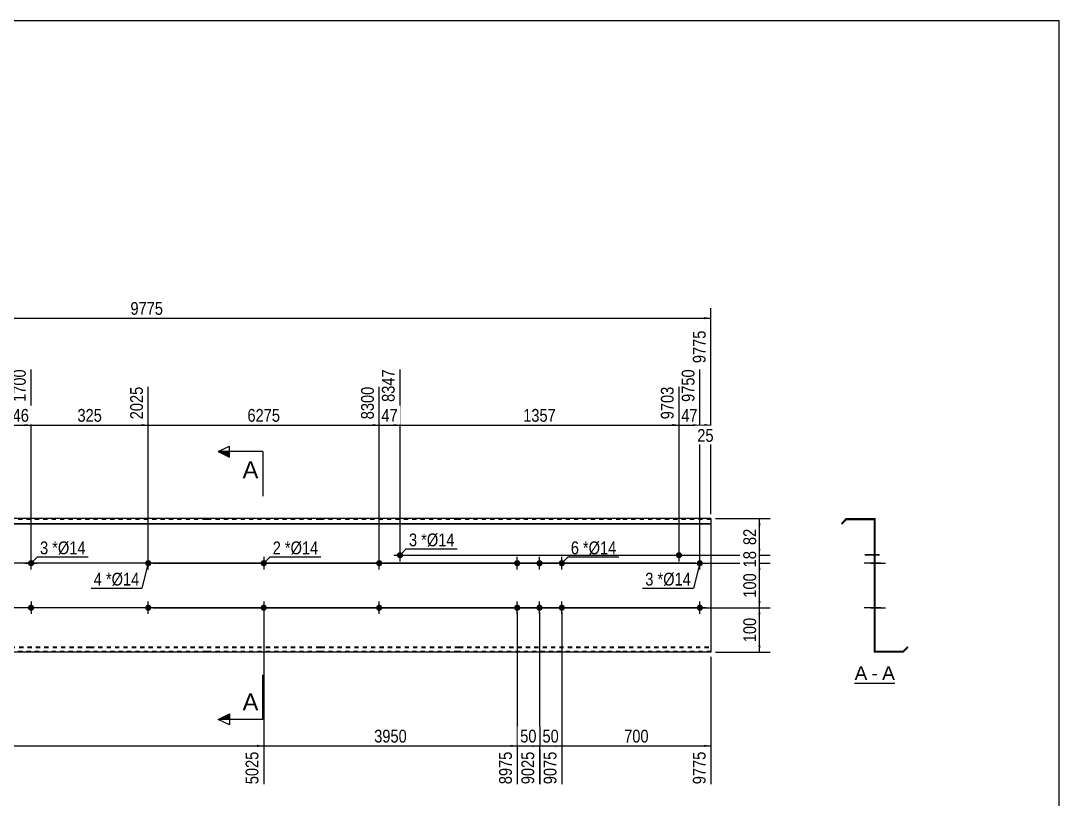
# Model space of a CAD drawing. Header units: millimetres. Extents: x -71 to 331, y -150 to 127.
# Drawn here: x 98.3 to 331.2, y -48 to 126.8 of the extents above; entities that cross this region are included whole.
import ezdxf

# ---------------------------------------------------------------- set-up
doc = ezdxf.new("R2010")
doc.units = ezdxf.units.MM
doc.linetypes.add('DXK_LINE_DOT1', pattern=[1.8814, 0.9407, -0.9407])
doc.styles.add('Arial', font='ARIAL.TTF', dxfattribs={"height": 0.2})
doc.styles.add('Arial Narrow', font='ARIALN.TTF', dxfattribs={"height": 0.2})

# ---------------------------------------------------------------- blocks, each defined once
blk = doc.blocks.new('Unknown-629086649-2102')
at = {"color": 5, "linetype": 'Continuous'}
for p, q in [((331.25, 126.75), (-68.75, 126.75)), ((331.25, -150.25), (331.25, 126.75))]:
    blk.add_line(p, q, dxfattribs=at)
blk = doc.blocks.new('Unknown-629086649-12 - 1240')
at = {"color": 7, "linetype": 'Continuous'}
blk.add_line((285.35, -21.95), (294.38, -21.95), dxfattribs=at)
at = {"color": 0, "linetype": 'Continuous'}
blk.add_wipeout([(288.19, -21.2), (288.19, -18), (285.35, -18), (285.35, -21.2)], dxfattribs=at)
blk.add_wipeout([(290.57, -21.2), (290.57, -18), (289.15, -18), (289.15, -21.2)], dxfattribs=at)
at = {"color": 96, "linetype": 'Continuous', "style": 'Arial'}
blk.add_text('A', height=3.06, dxfattribs=at).set_placement((285.35, -21.2))
at = {"color": 0, "linetype": 'Continuous'}
blk.add_wipeout([(294.38, -21.2), (294.38, -18), (291.53, -18), (291.53, -21.2)], dxfattribs=at)
at = {"color": 96, "linetype": 'Continuous', "style": 'Arial'}
for s, p in [('A', (291.53, -21.2)), ('-', (289.15, -21.2))]:
    blk.add_text(s, height=3.06, dxfattribs=at).set_placement(p)
blk = doc.blocks.new('Bolt-629086649-1223 - 1203')
at = {"linetype": 'Continuous'}
blk.add_hatch(color=3, dxfattribs=at).paths.add_polyline_path([(249.93, 5, -1), (251.33, 5, -1)])
at = {"color": 3, "linetype": 'Continuous'}
for p, q in [((249.23, 5), (252.03, 5)), ((250.63, 3.6), (250.63, 6.4))]:
    blk.add_line(p, q, dxfattribs=at)
blk = doc.blocks.new('Part-629086649-1218 - 1203')
at = {"color": 2, "linetype": 'Continuous'}
for p, q in [((113.72, 15), (82.9, 15)), ((140.01, 15), (113.82, 15)), ((165.51, 15), (140.11, 15)), ((196.47, 15), (165.61, 15)), ((232.77, 15), (196.57, 15)), ((253.13, 15), (232.87, 15)), ((253.13, 15), (253.13, -15)), ((82.9, 13.94), (113.72, 13.94)), ((82.9, 13.8), (113.72, 13.8)), ((113.82, 13.94), (140.01, 13.94)), ((113.82, 13.8), (140.01, 13.8)), ((140.11, 13.94), (165.51, 13.94)), ((140.11, 13.8), (165.51, 13.8)), ((165.61, 13.94), (196.47, 13.94)), ((165.61, 13.8), (196.47, 13.8)), ((196.57, 13.94), (232.77, 13.94)), ((196.57, 13.8), (232.77, 13.8)), ((232.87, 13.94), (253.13, 13.94)), ((232.87, 13.8), (253.13, 13.8)), ((113.72, -15), (82.9, -15)), ((140.01, -15), (113.82, -15)), ((165.51, -15), (140.11, -15)), ((196.47, -15), (165.61, -15)), ((232.77, -15), (196.57, -15)), ((253.13, -15), (232.87, -15))]:
    blk.add_line(p, q, dxfattribs=at)
at = {"color": 7, "linetype": 'DXK_LINE_DOT1'}
for p, q in [((113.72, 14.8), (82.9, 14.8)), ((140.01, 14.8), (113.82, 14.8)), ((165.51, 14.8), (140.11, 14.8)), ((196.47, 14.8), (165.61, 14.8)), ((232.77, 14.8), (196.57, 14.8)), ((253.13, 14.8), (232.87, 14.8)), ((82.9, -13.8), (113.72, -13.8)), ((82.9, -13.94), (113.72, -13.94)), ((113.82, -13.8), (140.01, -13.8)), ((113.82, -13.94), (140.01, -13.94)), ((140.11, -13.8), (165.51, -13.8)), ((140.11, -13.94), (165.51, -13.94)), ((165.61, -13.8), (196.47, -13.8)), ((165.61, -13.94), (196.47, -13.94)), ((196.57, -13.8), (232.77, -13.8)), ((196.57, -13.94), (232.77, -13.94)), ((232.87, -13.8), (253.13, -13.8)), ((232.87, -13.94), (253.13, -13.94)), ((113.72, -14.8), (82.9, -14.8)), ((140.01, -14.8), (113.82, -14.8)), ((165.51, -14.8), (140.11, -14.8)), ((196.47, -14.8), (165.61, -14.8)), ((232.77, -14.8), (196.57, -14.8)), ((253.13, -14.8), (232.87, -14.8))]:
    blk.add_line(p, q, dxfattribs=at)
blk = doc.blocks.new('Bolt-629086649-1219 - 1203')
at = {"linetype": 'Continuous'}
for points in [[(208.97, 5, -1), (210.37, 5, -1)], [(213.97, 5, -1), (215.37, 5, -1)], [(218.97, 5, -1), (220.37, 5, -1)], [(208.97, -5, -1), (210.37, -5, -1)], [(213.97, -5, -1), (215.37, -5, -1)], [(218.97, -5, -1), (220.37, -5, -1)]]:
    blk.add_hatch(color=3, dxfattribs=at).paths.add_polyline_path(points)
at = {"color": 3, "linetype": 'Continuous'}
for p, q in [((208.27, 5), (211.07, 5)), ((209.67, 3.6), (209.67, 6.4)), ((213.27, 5), (216.07, 5)), ((214.67, 3.6), (214.67, 6.4)), ((218.27, 5), (221.07, 5)), ((219.67, 3.6), (219.67, 6.4)), ((209.67, -6.4), (209.67, -3.6)), ((214.67, -6.4), (214.67, -3.6)), ((219.67, -6.4), (219.67, -3.6)), ((208.27, -5), (211.07, -5)), ((213.27, -5), (216.07, -5)), ((218.27, -5), (221.07, -5))]:
    blk.add_line(p, q, dxfattribs=at)
blk = doc.blocks.new('Bolt-629086649-1220 - 1203')
at = {"linetype": 'Continuous'}
blk.add_hatch(color=3, dxfattribs=at).paths.add_polyline_path([(245.26, 6.79, -1), (246.66, 6.79, -1)])
at = {"color": 3, "linetype": 'Continuous'}
for p, q in [((245.96, 5.39), (245.96, 8.19)), ((244.56, 6.79), (247.36, 6.79))]:
    blk.add_line(p, q, dxfattribs=at)
blk = doc.blocks.new('Bolt-629086649-1221 - 1203')
at = {"linetype": 'Continuous'}
blk.add_hatch(color=3, dxfattribs=at).paths.add_polyline_path([(182.68, 6.79, -1), (184.08, 6.79, -1)])
at = {"color": 3, "linetype": 'Continuous'}
for p, q in [((183.38, 5.39), (183.38, 8.19)), ((181.98, 6.79), (184.78, 6.79))]:
    blk.add_line(p, q, dxfattribs=at)
blk = doc.blocks.new('Bolt-629086649-1222 - 1203')
at = {"linetype": 'Continuous'}
blk.add_hatch(color=3, dxfattribs=at).paths.add_polyline_path([(178.01, 5, -1), (179.41, 5, -1)])
at = {"color": 3, "linetype": 'Continuous'}
for p, q in [((177.31, 5), (180.11, 5)), ((178.71, 3.6), (178.71, 6.4))]:
    blk.add_line(p, q, dxfattribs=at)
blk = doc.blocks.new('Bolt-629086649-1228 - 1203')
at = {"linetype": 'Continuous'}
blk.add_hatch(color=3, dxfattribs=at).paths.add_polyline_path([(99.92, 5, -1), (101.32, 5, -1)])
at = {"color": 3, "linetype": 'Continuous'}
for p, q in [((99.22, 5), (102.02, 5)), ((100.62, 3.6), (100.62, 6.4))]:
    blk.add_line(p, q, dxfattribs=at)
blk = doc.blocks.new('Bolt-629086649-1229 - 1203')
at = {"linetype": 'Continuous'}
blk.add_hatch(color=3, dxfattribs=at).paths.add_polyline_path([(101.32, -5, -1), (99.92, -5, -1)])
at = {"color": 3, "linetype": 'Continuous'}
for p, q in [((100.62, -3.6), (100.62, -6.4)), ((102.02, -5), (99.22, -5))]:
    blk.add_line(p, q, dxfattribs=at)
blk = doc.blocks.new('Bolt-629086649-1231 - 1203')
at = {"linetype": 'Continuous'}
blk.add_hatch(color=3, dxfattribs=at).paths.add_polyline_path([(249.93, -5, -1), (251.33, -5, -1)])
at = {"color": 3, "linetype": 'Continuous'}
for p, q in [((250.63, -6.4), (250.63, -3.6)), ((252.03, -5), (249.23, -5))]:
    blk.add_line(p, q, dxfattribs=at)
blk = doc.blocks.new('Bolt-629086649-1232 - 1203')
at = {"linetype": 'Continuous'}
blk.add_hatch(color=3, dxfattribs=at).paths.add_polyline_path([(178.01, -5, -1), (179.41, -5, -1)])
at = {"color": 3, "linetype": 'Continuous'}
for p, q in [((178.71, -6.4), (178.71, -3.6)), ((180.11, -5), (177.31, -5))]:
    blk.add_line(p, q, dxfattribs=at)
blk = doc.blocks.new('Bolt-629086649-1233 - 1203')
at = {"linetype": 'Continuous'}
for points in [[(1.8, 5, -1), (3.2, 5, -1)], [(126.21, 5, -1), (127.61, 5, -1)]]:
    blk.add_hatch(color=3, dxfattribs=at).paths.add_polyline_path(points)
at = {"color": 3, "linetype": 'Continuous'}
for p, q in [((3.9, 5), (1.1, 5)), ((2.5, 3.6), (2.5, 6.4)), ((128.31, 5), (125.51, 5)), ((126.91, 3.6), (126.91, 6.4))]:
    blk.add_line(p, q, dxfattribs=at)
blk = doc.blocks.new('Bolt-629086649-1234 - 1203')
at = {"linetype": 'Continuous'}
for points in [[(1.8, -5, -1), (3.2, -5, -1)], [(126.21, -5, -1), (127.61, -5, -1)]]:
    blk.add_hatch(color=3, dxfattribs=at).paths.add_polyline_path(points)
at = {"color": 3, "linetype": 'Continuous'}
for p, q in [((2.5, -6.4), (2.5, -3.6)), ((126.91, -6.4), (126.91, -3.6)), ((3.9, -5), (1.1, -5)), ((128.31, -5), (125.51, -5))]:
    blk.add_line(p, q, dxfattribs=at)
blk = doc.blocks.new('Bolt-629086649-1235 - 1203')
at = {"linetype": 'Continuous'}
for points in [[(153.51, 5, -1), (152.11, 5, -1)], [(153.51, -5, -1), (152.11, -5, -1)]]:
    blk.add_hatch(color=3, dxfattribs=at).paths.add_polyline_path(points)
at = {"color": 3, "linetype": 'Continuous'}
for p, q in [((154.21, 5), (151.41, 5)), ((152.81, 6.4), (152.81, 3.6)), ((152.81, -3.6), (152.81, -6.4)), ((154.21, -5), (151.41, -5))]:
    blk.add_line(p, q, dxfattribs=at)
blk = doc.blocks.new('Bolt-629086649-1248 - 1240')
at = {"linetype": 'Continuous'}
for points in [[(289.76, 5.7), (289.76, 4.3), (289.96, 4.3), (289.96, 5.7)], [(289.76, 5.7), (289.76, 4.3), (289.96, 4.3), (289.96, 5.7)], [(289.76, 5.7), (289.76, 4.3), (289.96, 4.3), (289.96, 5.7)], [(289.76, -4.3), (289.76, -5.7), (289.96, -5.7), (289.96, -4.3)], [(289.76, -4.3), (289.76, -5.7), (289.96, -5.7), (289.96, -4.3)], [(289.76, -4.3), (289.76, -5.7), (289.96, -5.7), (289.96, -4.3)]]:
    blk.add_hatch(color=3, dxfattribs=at).paths.add_polyline_path(points)
at = {"color": 3, "linetype": 'Continuous'}
for p, q in [((291.26, 5), (287.46, 5)), ((291.26, 5), (287.46, 5)), ((291.26, 5), (287.46, 5)), ((289.96, 5.7), (289.76, 5.7)), ((289.96, 5.7), (289.76, 5.7)), ((289.96, 5.7), (289.76, 5.7)), ((289.96, 4.3), (289.76, 4.3)), ((289.96, 4.3), (289.76, 4.3)), ((289.96, 4.3), (289.76, 4.3)), ((289.96, -4.3), (289.76, -4.3)), ((289.96, -4.3), (289.76, -4.3)), ((289.96, -4.3), (289.76, -4.3)), ((291.26, -5), (287.46, -5)), ((291.26, -5), (287.46, -5)), ((291.26, -5), (287.46, -5)), ((289.96, -5.7), (289.76, -5.7)), ((289.96, -5.7), (289.76, -5.7)), ((289.96, -5.7), (289.76, -5.7))]:
    blk.add_line(p, q, dxfattribs=at)
blk = doc.blocks.new('Part-629086649-1242 - 1240')
at = {"color": 2, "linetype": 'Continuous'}
for p, q in [((283.46, 15), (282.4, 13.94)), ((282.54, 13.8), (283.54, 14.8)), ((283.46, 15), (289.96, 15)), ((283.54, 14.8), (289.76, 14.8)), ((289.76, 14.8), (289.76, -15)), ((289.96, -14.8), (289.96, 15)), ((282.4, 13.94), (282.54, 13.8)), ((297.18, -13.8), (296.18, -14.8)), ((296.26, -15), (297.32, -13.94)), ((297.32, -13.94), (297.18, -13.8)), ((296.26, -15), (289.76, -15)), ((296.18, -14.8), (289.96, -14.8))]:
    blk.add_line(p, q, dxfattribs=at)
blk = doc.blocks.new('Bolt-629086649-1243 - 1240')
at = {"linetype": 'Continuous'}
for points in [[(289.76, 5.7), (289.76, 4.3), (289.96, 4.3), (289.96, 5.7)], [(289.76, 5.7), (289.76, 4.3), (289.96, 4.3), (289.96, 5.7)], [(289.76, 5.7), (289.76, 4.3), (289.96, 4.3), (289.96, 5.7)], [(289.76, -4.3), (289.76, -5.7), (289.96, -5.7), (289.96, -4.3)], [(289.76, -4.3), (289.76, -5.7), (289.96, -5.7), (289.96, -4.3)], [(289.76, -4.3), (289.76, -5.7), (289.96, -5.7), (289.96, -4.3)]]:
    blk.add_hatch(color=3, dxfattribs=at).paths.add_polyline_path(points)
at = {"color": 3, "linetype": 'Continuous'}
for p, q in [((291.26, 5), (287.46, 5)), ((291.26, 5), (287.46, 5)), ((291.26, 5), (287.46, 5)), ((289.96, 5.7), (289.76, 5.7)), ((289.96, 5.7), (289.76, 5.7)), ((289.96, 5.7), (289.76, 5.7)), ((289.96, 4.3), (289.76, 4.3)), ((289.96, 4.3), (289.76, 4.3)), ((289.96, 4.3), (289.76, 4.3)), ((289.96, -4.3), (289.76, -4.3)), ((289.96, -4.3), (289.76, -4.3)), ((289.96, -4.3), (289.76, -4.3)), ((291.26, -5), (287.46, -5)), ((291.26, -5), (287.46, -5)), ((291.26, -5), (287.46, -5)), ((289.96, -5.7), (289.76, -5.7)), ((289.96, -5.7), (289.76, -5.7)), ((289.96, -5.7), (289.76, -5.7))]:
    blk.add_line(p, q, dxfattribs=at)
blk = doc.blocks.new('Bolt-629086649-1244 - 1240')
at = {"linetype": 'Continuous'}
blk.add_hatch(color=3, dxfattribs=at).paths.add_polyline_path([(289.76, 7.49), (289.76, 6.09), (289.96, 6.09), (289.96, 7.49)])
at = {"color": 3, "linetype": 'Continuous'}
for p, q in [((289.96, 7.49), (289.76, 7.49)), ((290.91, 6.79), (287.61, 6.79)), ((289.96, 6.09), (289.76, 6.09))]:
    blk.add_line(p, q, dxfattribs=at)
blk = doc.blocks.new('Bolt-629086649-1245 - 1240')
at = {"linetype": 'Continuous'}
blk.add_hatch(color=3, dxfattribs=at).paths.add_polyline_path([(289.76, 7.49), (289.76, 6.09), (289.96, 6.09), (289.96, 7.49)])
at = {"color": 3, "linetype": 'Continuous'}
for p, q in [((289.96, 7.49), (289.76, 7.49)), ((290.91, 6.79), (287.61, 6.79)), ((289.96, 6.09), (289.76, 6.09))]:
    blk.add_line(p, q, dxfattribs=at)
blk = doc.blocks.new('Bolt-629086649-1246 - 1240')
at = {"linetype": 'Continuous'}
blk.add_hatch(color=3, dxfattribs=at).paths.add_polyline_path([(289.76, 5.7), (289.76, 4.3), (289.96, 4.3), (289.96, 5.7)])
at = {"color": 3, "linetype": 'Continuous'}
for p, q in [((290.91, 5), (287.61, 5)), ((289.96, 5.7), (289.76, 5.7)), ((289.96, 4.3), (289.76, 4.3))]:
    blk.add_line(p, q, dxfattribs=at)
blk = doc.blocks.new('Bolt-629086649-1247 - 1240')
at = {"linetype": 'Continuous'}
blk.add_hatch(color=3, dxfattribs=at).paths.add_polyline_path([(289.76, 5.7), (289.76, 4.3), (289.96, 4.3), (289.96, 5.7)])
at = {"color": 3, "linetype": 'Continuous'}
for p, q in [((290.91, 5), (287.61, 5)), ((289.96, 5.7), (289.76, 5.7)), ((289.96, 4.3), (289.76, 4.3))]:
    blk.add_line(p, q, dxfattribs=at)
blk = doc.blocks.new('Bolt-629086649-1249 - 1240')
at = {"linetype": 'Continuous'}
blk.add_hatch(color=3, dxfattribs=at).paths.add_polyline_path([(289.76, 7.61), (289.76, 6.21), (289.96, 6.21), (289.96, 7.61)])
at = {"color": 3, "linetype": 'Continuous'}
for p, q in [((289.96, 7.61), (289.76, 7.61)), ((290.91, 6.91), (287.61, 6.91)), ((289.96, 6.21), (289.76, 6.21))]:
    blk.add_line(p, q, dxfattribs=at)
blk = doc.blocks.new('Bolt-629086649-1250 - 1240')
at = {"linetype": 'Continuous'}
blk.add_hatch(color=3, dxfattribs=at).paths.add_polyline_path([(289.76, 7.61), (289.76, 6.21), (289.96, 6.21), (289.96, 7.61)])
at = {"color": 3, "linetype": 'Continuous'}
for p, q in [((289.96, 7.61), (289.76, 7.61)), ((290.91, 6.91), (287.61, 6.91)), ((289.96, 6.21), (289.76, 6.21))]:
    blk.add_line(p, q, dxfattribs=at)
blk = doc.blocks.new('Bolt-629086649-1251 - 1240')
at = {"linetype": 'Continuous'}
blk.add_hatch(color=3, dxfattribs=at).paths.add_polyline_path([(289.76, 5.7), (289.76, 4.3), (289.96, 4.3), (289.96, 5.7)])
at = {"color": 3, "linetype": 'Continuous'}
for p, q in [((290.91, 5), (287.61, 5)), ((289.96, 5.7), (289.76, 5.7)), ((289.96, 4.3), (289.76, 4.3))]:
    blk.add_line(p, q, dxfattribs=at)
blk = doc.blocks.new('Bolt-629086649-1252 - 1240')
at = {"linetype": 'Continuous'}
blk.add_hatch(color=3, dxfattribs=at).paths.add_polyline_path([(289.76, 5.7), (289.76, 4.3), (289.96, 4.3), (289.96, 5.7)])
at = {"color": 3, "linetype": 'Continuous'}
for p, q in [((290.91, 5), (287.61, 5)), ((289.96, 5.7), (289.76, 5.7)), ((289.96, 4.3), (289.76, 4.3))]:
    blk.add_line(p, q, dxfattribs=at)
blk = doc.blocks.new('Bolt-629086649-1253 - 1240')
at = {"linetype": 'Continuous'}
blk.add_hatch(color=3, dxfattribs=at).paths.add_polyline_path([(289.96, -5.7), (289.96, -4.3), (289.76, -4.3), (289.76, -5.7)])
at = {"color": 3, "linetype": 'Continuous'}
for p, q in [((289.96, -4.3), (289.76, -4.3)), ((290.76, -5), (289.76, -5)), ((289.96, -5.7), (289.76, -5.7))]:
    blk.add_line(p, q, dxfattribs=at)
blk = doc.blocks.new('Bolt-629086649-1254 - 1240')
at = {"linetype": 'Continuous'}
blk.add_hatch(color=3, dxfattribs=at).paths.add_polyline_path([(289.96, -5.7), (289.96, -4.3), (289.76, -4.3), (289.76, -5.7)])
at = {"color": 3, "linetype": 'Continuous'}
for p, q in [((289.96, -4.3), (289.76, -4.3)), ((290.76, -5), (289.76, -5)), ((289.96, -5.7), (289.76, -5.7))]:
    blk.add_line(p, q, dxfattribs=at)
blk = doc.blocks.new('Bolt-629086649-1255 - 1240')
at = {"linetype": 'Continuous'}
blk.add_hatch(color=3, dxfattribs=at).paths.add_polyline_path([(289.76, -4.3), (289.76, -5.7), (289.96, -5.7), (289.96, -4.3)])
at = {"color": 3, "linetype": 'Continuous'}
for p, q in [((289.76, -4.3), (289.96, -4.3)), ((288.96, -5), (292.26, -5)), ((289.76, -5.7), (289.96, -5.7))]:
    blk.add_line(p, q, dxfattribs=at)
blk = doc.blocks.new('Bolt-629086649-1256 - 1240')
at = {"linetype": 'Continuous'}
blk.add_hatch(color=3, dxfattribs=at).paths.add_polyline_path([(289.76, -4.3), (289.76, -5.7), (289.96, -5.7), (289.96, -4.3)])
at = {"color": 3, "linetype": 'Continuous'}
for p, q in [((289.76, -4.3), (289.96, -4.3)), ((288.96, -5), (292.26, -5)), ((289.76, -5.7), (289.96, -5.7))]:
    blk.add_line(p, q, dxfattribs=at)
blk = doc.blocks.new('Bolt-629086649-1257 - 1240')
at = {"linetype": 'Continuous'}
blk.add_hatch(color=3, dxfattribs=at).paths.add_polyline_path([(289.76, 5.7), (289.76, 4.3), (289.96, 4.3), (289.96, 5.7)])
blk.add_hatch(color=3, dxfattribs=at).paths.add_polyline_path([(289.76, 5.7), (289.76, 4.3), (289.96, 4.3), (289.96, 5.7)])
at = {"color": 3, "linetype": 'Continuous'}
for p, q in [((288.96, 5), (292.26, 5)), ((288.96, 5), (292.26, 5)), ((289.76, 5.7), (289.96, 5.7)), ((289.76, 5.7), (289.96, 5.7)), ((289.76, 4.3), (289.96, 4.3)), ((289.76, 4.3), (289.96, 4.3))]:
    blk.add_line(p, q, dxfattribs=at)
blk = doc.blocks.new('Bolt-629086649-1258 - 1240')
at = {"linetype": 'Continuous'}
blk.add_hatch(color=3, dxfattribs=at).paths.add_polyline_path([(289.76, -4.3), (289.76, -5.7), (289.96, -5.7), (289.96, -4.3)])
blk.add_hatch(color=3, dxfattribs=at).paths.add_polyline_path([(289.76, -4.3), (289.76, -5.7), (289.96, -5.7), (289.96, -4.3)])
at = {"color": 3, "linetype": 'Continuous'}
for p, q in [((289.76, -4.3), (289.96, -4.3)), ((289.76, -4.3), (289.96, -4.3)), ((288.96, -5), (292.26, -5)), ((288.96, -5), (292.26, -5)), ((289.76, -5.7), (289.96, -5.7)), ((289.76, -5.7), (289.96, -5.7))]:
    blk.add_line(p, q, dxfattribs=at)
blk = doc.blocks.new('Bolt-629086649-1259 - 1240')
at = {"linetype": 'Continuous'}
for points in [[(289.96, 4.3), (289.96, 5.7), (289.76, 5.7), (289.76, 4.3)], [(289.96, -5.7), (289.96, -4.3), (289.76, -4.3), (289.76, -5.7)]]:
    blk.add_hatch(color=3, dxfattribs=at).paths.add_polyline_path(points)
at = {"color": 3, "linetype": 'Continuous'}
for p, q in [((289.96, 5), (287.76, 5)), ((289.96, 5.7), (289.76, 5.7)), ((289.96, 4.3), (289.76, 4.3)), ((289.96, -4.3), (289.76, -4.3)), ((289.96, -5), (287.76, -5)), ((289.96, -5.7), (289.76, -5.7))]:
    blk.add_line(p, q, dxfattribs=at)
blk = doc.blocks.new('StraightDimension-629086649-1411 - 1203')
at = {"linetype": 'Continuous'}
blk.add_hatch(color=7, dxfattribs=at).paths.add_polyline_path([(251.63, 60.25), (253.13, 60), (251.63, 59.75)])
at = {"color": 7, "linetype": 'Continuous'}
for p, q in [((253.13, 16), (253.13, 62.25)), ((0, 60), (253.13, 60))]:
    blk.add_line(p, q, dxfattribs=at)
at = {"color": 0}
blk.add_wipeout([(130.82, 60.15), (130.82, 64.35), (122.31, 64.35), (122.31, 60.15)], dxfattribs=at)
at = {"color": 3, "style": 'Arial Narrow'}
blk.add_text('9775', height=2.863, dxfattribs=at).set_placement((122.91, 60.75))
blk = doc.blocks.new('StraightDimension-629086649-1342 - 1203')
at = {"linetype": 'Continuous'}
blk.add_hatch(color=7, dxfattribs=at).paths.add_polyline_path([(218.17, -35.75), (219.67, -36), (218.17, -36.25)])
at = {"color": 7, "linetype": 'Continuous'}
for p, q in [((214.67, -6), (214.67, -44.61)), ((219.67, -6), (219.67, -44.61)), ((214.67, -36), (219.67, -36))]:
    blk.add_line(p, q, dxfattribs=at)
at = {"color": 0}
blk.add_wipeout([(219.6, -35.85), (219.6, -31.65), (214.74, -31.65), (214.74, -35.85)], dxfattribs=at)
at = {"color": 3, "style": 'Arial Narrow'}
blk.add_text('50', height=2.863, dxfattribs=at).set_placement((215.34, -35.25))
at = {"color": 0, "linetype": 'Continuous'}
blk.add_wipeout([(219.07, -36.7), (214.87, -36.7), (214.87, -45.21), (219.07, -45.21)], dxfattribs=at)
at = {"color": 3, "linetype": 'Continuous', "style": 'Arial Narrow'}
blk.add_text('9075', height=2.863, rotation=90.0002, dxfattribs=at).set_placement((218.47, -44.61))
blk = doc.blocks.new('StraightDimension-629086649-1344 - 1203')
at = {"linetype": 'Continuous'}
blk.add_hatch(color=7, dxfattribs=at).paths.add_polyline_path([(208.17, -35.75), (209.67, -36), (208.17, -36.25)])
at = {"color": 7, "linetype": 'Continuous'}
for p, q in [((152.81, -6), (152.81, -44.61)), ((209.67, -6), (209.67, -44.61)), ((152.81, -36), (209.67, -36))]:
    blk.add_line(p, q, dxfattribs=at)
at = {"color": 0}
blk.add_wipeout([(185.5, -35.85), (185.5, -31.65), (176.99, -31.65), (176.99, -35.85)], dxfattribs=at)
at = {"color": 0, "linetype": 'Continuous'}
blk.add_wipeout([(209.07, -36.7), (204.87, -36.7), (204.87, -45.21), (209.07, -45.21)], dxfattribs=at)
at = {"color": 3, "style": 'Arial Narrow'}
blk.add_text('3950', height=2.863, dxfattribs=at).set_placement((177.59, -35.25))
at = {"color": 3, "linetype": 'Continuous', "style": 'Arial Narrow'}
blk.add_text('8975', height=2.863, rotation=90.0002, dxfattribs=at).set_placement((208.47, -44.61))
blk = doc.blocks.new('StraightDimension-629086649-1364 - 1203')
at = {"color": 7, "linetype": 'Continuous'}
blk.add_line((249.63, -5), (-14.25, -5), dxfattribs=at)
blk = doc.blocks.new('StraightDimension-629086649-1363 - 1203')
at = {"color": 7, "linetype": 'Continuous'}
for p, q in [((249.63, 5), (-14.25, 5)), ((249.63, -5), (-14.25, -5))]:
    blk.add_line(p, q, dxfattribs=at)
blk = doc.blocks.new('StraightDimension-629086649-1341 - 1203')
at = {"linetype": 'Continuous'}
blk.add_hatch(color=7, dxfattribs=at).paths.add_polyline_path([(251.63, -35.75), (253.13, -36), (251.63, -36.25)])
at = {"color": 7, "linetype": 'Continuous'}
for p, q in [((219.67, -6), (219.67, -44.61)), ((253.13, -16), (253.13, -44.61)), ((219.67, -36), (253.13, -36))]:
    blk.add_line(p, q, dxfattribs=at)
at = {"color": 0}
blk.add_wipeout([(239.74, -35.85), (239.74, -31.65), (233.06, -31.65), (233.06, -35.85)], dxfattribs=at)
at = {"color": 0, "linetype": 'Continuous'}
blk.add_wipeout([(252.53, -36.7), (248.33, -36.7), (248.33, -45.21), (252.53, -45.21)], dxfattribs=at)
at = {"color": 3, "style": 'Arial Narrow'}
blk.add_text('700', height=2.863, dxfattribs=at).set_placement((233.66, -35.25))
at = {"color": 3, "linetype": 'Continuous', "style": 'Arial Narrow'}
blk.add_text('9775', height=2.863, rotation=90.0002, dxfattribs=at).set_placement((251.93, -44.61))
blk = doc.blocks.new('StraightDimension-629086649-1362 - 1203')
at = {"color": 7, "linetype": 'Continuous'}
blk.add_line((249.63, 5), (-14.25, 5), dxfattribs=at)
blk = doc.blocks.new('StraightDimension-629086649-1383 - 1203')
at = {"linetype": 'Continuous'}
for points in [[(263.75, 3.5), (264, 5), (264.25, 3.5)], [(264.25, -3.5), (264, -5), (263.75, -3.5)]]:
    blk.add_hatch(color=7, dxfattribs=at).paths.add_polyline_path(points)
at = {"color": 7, "linetype": 'Continuous'}
for p, q in [((127.91, 5), (266.4, 5)), ((264, -5), (264, 5)), ((127.91, -5), (266.4, -5))]:
    blk.add_line(p, q, dxfattribs=at)
at = {"color": 0}
blk.add_wipeout([(263.85, 3.34), (259.65, 3.34), (259.65, -3.34), (263.85, -3.34)], dxfattribs=at)
at = {"color": 3, "style": 'Arial Narrow'}
blk.add_text('100', height=2.863, rotation=90.0002, dxfattribs=at).set_placement((263.25, -2.74))
blk = doc.blocks.new('StraightDimension-629086649-1273 - 1203')
at = {"linetype": 'Continuous'}
blk.add_hatch(color=7, dxfattribs=at).paths.add_polyline_path([(249.13, 36.25), (250.63, 36), (249.13, 35.75)])
at = {"color": 7, "linetype": 'Continuous'}
for p, q in [((250.63, 6), (250.63, 48.51)), ((245.96, 7.79), (245.96, 44.61)), ((245.96, 36), (250.63, 36))]:
    blk.add_line(p, q, dxfattribs=at)
at = {"color": 0}
blk.add_wipeout([(250.73, 36.15), (250.73, 40.35), (245.87, 40.35), (245.87, 36.15)], dxfattribs=at)
at = {"color": 0, "linetype": 'Continuous'}
blk.add_wipeout([(250.03, 49.11), (245.83, 49.11), (245.83, 40.6), (250.03, 40.6)], dxfattribs=at)
at = {"color": 3, "linetype": 'Continuous', "style": 'Arial Narrow'}
blk.add_text('9750', height=2.863, rotation=90.0002, dxfattribs=at).set_placement((249.43, 41.2))
at = {"color": 3, "style": 'Arial Narrow'}
blk.add_text('47', height=2.863, dxfattribs=at).set_placement((246.47, 36.75))
blk = doc.blocks.new('StraightDimension-629086649-1272 - 1203')
at = {"linetype": 'Continuous'}
blk.add_hatch(color=7, dxfattribs=at).paths.add_polyline_path([(251.63, 36.25), (253.13, 36), (251.63, 35.75)])
at = {"color": 7, "linetype": 'Continuous'}
for p, q in [((253.13, 16), (253.13, 57.21)), ((250.63, 6), (250.63, 48.51)), ((250.63, 36), (253.13, 36))]:
    blk.add_line(p, q, dxfattribs=at)
at = {"color": 0, "linetype": 'Continuous'}
blk.add_wipeout([(252.53, 57.81), (248.33, 57.81), (248.33, 49.3), (252.53, 49.3)], dxfattribs=at)
at = {"color": 0}
blk.add_wipeout([(254.31, 31.65), (254.31, 35.85), (249.46, 35.85), (249.46, 31.65)], dxfattribs=at)
at = {"color": 3, "linetype": 'Continuous', "style": 'Arial Narrow'}
blk.add_text('9775', height=2.863, rotation=90.0002, dxfattribs=at).set_placement((251.93, 49.9))
at = {"color": 3, "style": 'Arial Narrow'}
blk.add_text('25', height=2.863, dxfattribs=at).set_placement((250.06, 32.25))
blk = doc.blocks.new('StraightDimension-629086649-1345 - 1203')
at = {"linetype": 'Continuous'}
blk.add_hatch(color=7, dxfattribs=at).paths.add_polyline_path([(151.31, -35.75), (152.81, -36), (151.31, -36.25)])
at = {"color": 7, "linetype": 'Continuous'}
for p, q in [((152.81, -6), (152.81, -44.61)), ((0, -16), (0, -39.13)), ((0, -36), (152.81, -36))]:
    blk.add_line(p, q, dxfattribs=at)
at = {"color": 0}
blk.add_wipeout([(80.66, -35.85), (80.66, -31.65), (72.15, -31.65), (72.15, -35.85)], dxfattribs=at)
at = {"color": 0, "linetype": 'Continuous'}
for points in [[(-0.6, -36.7), (-4.8, -36.7), (-4.8, -39.73), (-0.6, -39.73)], [(152.21, -36.7), (148.01, -36.7), (148.01, -45.21), (152.21, -45.21)]]:
    blk.add_wipeout(points, dxfattribs=at)
at = {"color": 3, "style": 'Arial Narrow'}
blk.add_text('5025', height=2.863, dxfattribs=at).set_placement((72.75, -35.25))
at = {"color": 3, "linetype": 'Continuous', "style": 'Arial Narrow'}
for s, height, p in [('0', 2.86, (-1.2, -39.13)), ('5025', 2.863, (151.61, -44.61))]:
    blk.add_text(s, height=height, rotation=90.0002, dxfattribs=at).set_placement(p)
blk = doc.blocks.new('StraightDimension-629086649-1274 - 1203')
at = {"linetype": 'Continuous'}
blk.add_hatch(color=7, dxfattribs=at).paths.add_polyline_path([(244.46, 36.25), (245.96, 36), (244.46, 35.75)])
at = {"color": 7, "linetype": 'Continuous'}
for p, q in [((183.38, 7.79), (183.38, 48.51)), ((245.96, 7.79), (245.96, 44.61)), ((183.38, 36), (245.96, 36))]:
    blk.add_line(p, q, dxfattribs=at)
at = {"color": 0, "linetype": 'Continuous'}
blk.add_wipeout([(245.36, 45.21), (241.16, 45.21), (241.16, 36.7), (245.36, 36.7)], dxfattribs=at)
at = {"color": 0}
blk.add_wipeout([(218.93, 36.15), (218.93, 40.35), (210.41, 40.35), (210.41, 36.15)], dxfattribs=at)
at = {"color": 3, "linetype": 'Continuous', "style": 'Arial Narrow'}
blk.add_text('9703', height=2.863, rotation=90.0002, dxfattribs=at).set_placement((244.76, 37.3))
at = {"color": 3, "style": 'Arial Narrow'}
blk.add_text('1357', height=2.863, dxfattribs=at).set_placement((211.01, 36.75))
blk = doc.blocks.new('StraightDimension-629086649-1275 - 1203')
at = {"linetype": 'Continuous'}
blk.add_hatch(color=7, dxfattribs=at).paths.add_polyline_path([(181.88, 36.25), (183.38, 36), (181.88, 35.75)])
at = {"color": 7, "linetype": 'Continuous'}
for p, q in [((183.38, 7.79), (183.38, 48.51)), ((178.71, 6), (178.71, 44.61)), ((178.71, 36), (183.38, 36))]:
    blk.add_line(p, q, dxfattribs=at)
at = {"color": 0}
blk.add_wipeout([(183.47, 36.15), (183.47, 40.35), (178.61, 40.35), (178.61, 36.15)], dxfattribs=at)
at = {"color": 0, "linetype": 'Continuous'}
blk.add_wipeout([(182.78, 49.11), (178.58, 49.11), (178.58, 40.6), (182.78, 40.6)], dxfattribs=at)
at = {"color": 3, "linetype": 'Continuous', "style": 'Arial Narrow'}
blk.add_text('8347', height=2.863, rotation=90.0002, dxfattribs=at).set_placement((182.18, 41.2))
at = {"color": 3, "style": 'Arial Narrow'}
blk.add_text('47', height=2.863, dxfattribs=at).set_placement((179.21, 36.75))
blk = doc.blocks.new('StraightDimension-629086649-1276 - 1203')
at = {"linetype": 'Continuous'}
blk.add_hatch(color=7, dxfattribs=at).paths.add_polyline_path([(177.21, 36.25), (178.71, 36), (177.21, 35.75)])
at = {"color": 7, "linetype": 'Continuous'}
for p, q in [((126.91, 6), (126.91, 44.61)), ((178.71, 6), (178.71, 44.61)), ((126.91, 36), (178.71, 36))]:
    blk.add_line(p, q, dxfattribs=at)
at = {"color": 0, "linetype": 'Continuous'}
blk.add_wipeout([(178.11, 45.21), (173.91, 45.21), (173.91, 36.7), (178.11, 36.7)], dxfattribs=at)
at = {"color": 0}
blk.add_wipeout([(157.07, 36.15), (157.07, 40.35), (148.56, 40.35), (148.56, 36.15)], dxfattribs=at)
at = {"color": 3, "linetype": 'Continuous', "style": 'Arial Narrow'}
blk.add_text('8300', height=2.863, rotation=90.0002, dxfattribs=at).set_placement((177.51, 37.3))
at = {"color": 3, "style": 'Arial Narrow'}
blk.add_text('6275', height=2.863, dxfattribs=at).set_placement((149.16, 36.75))
blk = doc.blocks.new('StraightDimension-629086649-1277 - 1203')
at = {"linetype": 'Continuous'}
blk.add_hatch(color=7, dxfattribs=at).paths.add_polyline_path([(125.41, 36.25), (126.91, 36), (125.41, 35.75)])
at = {"color": 7, "linetype": 'Continuous'}
for p, q in [((100.62, 6), (100.62, 48.51)), ((126.91, 6), (126.91, 44.61)), ((100.62, 36), (126.91, 36))]:
    blk.add_line(p, q, dxfattribs=at)
at = {"color": 0, "linetype": 'Continuous'}
blk.add_wipeout([(126.31, 45.21), (122.11, 45.21), (122.11, 36.7), (126.31, 36.7)], dxfattribs=at)
at = {"color": 0}
blk.add_wipeout([(117.11, 36.15), (117.11, 40.35), (110.43, 40.35), (110.43, 36.15)], dxfattribs=at)
at = {"color": 3, "linetype": 'Continuous', "style": 'Arial Narrow'}
blk.add_text('2025', height=2.863, rotation=90.0002, dxfattribs=at).set_placement((125.71, 37.3))
at = {"color": 3, "style": 'Arial Narrow'}
blk.add_text('325', height=2.863, dxfattribs=at).set_placement((111.03, 36.75))
blk = doc.blocks.new('StraightDimension-629086649-1278 - 1203')
at = {"linetype": 'Continuous'}
blk.add_hatch(color=7, dxfattribs=at).paths.add_polyline_path([(99.12, 36.25), (100.62, 36), (99.12, 35.75)])
at = {"color": 7, "linetype": 'Continuous'}
for p, q in [((100.62, 6), (100.62, 48.51)), ((96, 7.91), (96, 44.61)), ((96, 36), (100.62, 36))]:
    blk.add_line(p, q, dxfattribs=at)
at = {"color": 0}
blk.add_wipeout([(100.74, 36.15), (100.74, 40.35), (95.88, 40.35), (95.88, 36.15)], dxfattribs=at)
at = {"color": 0, "linetype": 'Continuous'}
blk.add_wipeout([(100.02, 49.11), (95.82, 49.11), (95.82, 40.6), (100.02, 40.6)], dxfattribs=at)
at = {"color": 3, "linetype": 'Continuous', "style": 'Arial Narrow'}
blk.add_text('1700', height=2.863, rotation=90.0002, dxfattribs=at).set_placement((99.42, 41.2))
at = {"color": 3, "style": 'Arial Narrow'}
blk.add_text('46', height=2.863, dxfattribs=at).set_placement((96.48, 36.75))
blk = doc.blocks.new('StraightDimension-629086649-1343 - 1203')
at = {"linetype": 'Continuous'}
blk.add_hatch(color=7, dxfattribs=at).paths.add_polyline_path([(213.17, -35.75), (214.67, -36), (213.17, -36.25)])
at = {"color": 7, "linetype": 'Continuous'}
for p, q in [((209.67, -6), (209.67, -44.61)), ((214.67, -6), (214.67, -44.61)), ((209.67, -36), (214.67, -36))]:
    blk.add_line(p, q, dxfattribs=at)
at = {"color": 0}
blk.add_wipeout([(214.6, -35.85), (214.6, -31.65), (209.74, -31.65), (209.74, -35.85)], dxfattribs=at)
at = {"color": 3, "style": 'Arial Narrow'}
blk.add_text('50', height=2.863, dxfattribs=at).set_placement((210.34, -35.25))
at = {"color": 0, "linetype": 'Continuous'}
blk.add_wipeout([(214.07, -36.7), (209.87, -36.7), (209.87, -45.21), (214.07, -45.21)], dxfattribs=at)
at = {"color": 3, "linetype": 'Continuous', "style": 'Arial Narrow'}
blk.add_text('9025', height=2.863, rotation=90.0002, dxfattribs=at).set_placement((213.47, -44.61))
blk = doc.blocks.new('StraightDimension-629086649-1381 - 1203')
at = {"linetype": 'Continuous'}
for points in [[(263.75, 13.5), (264, 15), (264.25, 13.5)], [(264.25, 8.29), (264, 6.79), (263.75, 8.29)]]:
    blk.add_hatch(color=7, dxfattribs=at).paths.add_polyline_path(points)
at = {"color": 7, "linetype": 'Continuous'}
for p, q in [((254.13, 15), (266.4, 15)), ((264, 6.79), (264, 15)), ((184.38, 6.79), (266.4, 6.79))]:
    blk.add_line(p, q, dxfattribs=at)
at = {"color": 0}
blk.add_wipeout([(263.85, 13.32), (259.65, 13.32), (259.65, 8.47), (263.85, 8.47)], dxfattribs=at)
at = {"color": 3, "style": 'Arial Narrow'}
blk.add_text('82', height=2.863, rotation=90.0002, dxfattribs=at).set_placement((263.25, 9.07))
blk = doc.blocks.new('StraightDimension-629086649-1382 - 1203')
at = {"linetype": 'Continuous'}
for points in [[(264.25, 8.29), (264, 6.79), (263.75, 8.29)], [(263.75, 3.5), (264, 5), (264.25, 3.5)]]:
    blk.add_hatch(color=7, dxfattribs=at).paths.add_polyline_path(points)
at = {"color": 7, "linetype": 'Continuous'}
for p, q in [((127.91, 5), (266.4, 5)), ((184.38, 6.79), (266.4, 6.79)), ((264, 5), (264, 6.79))]:
    blk.add_line(p, q, dxfattribs=at)
at = {"color": 0}
blk.add_wipeout([(263.85, 8.32), (259.65, 8.32), (259.65, 3.47), (263.85, 3.47)], dxfattribs=at)
at = {"color": 3, "style": 'Arial Narrow'}
blk.add_text('18', height=2.863, rotation=90.0002, dxfattribs=at).set_placement((263.25, 4.07))
blk = doc.blocks.new('StraightDimension-629086649-1384 - 1203')
at = {"linetype": 'Continuous'}
for points in [[(263.75, -6.5), (264, -5), (264.25, -6.5)], [(264.25, -13.5), (264, -15), (263.75, -13.5)]]:
    blk.add_hatch(color=7, dxfattribs=at).paths.add_polyline_path(points)
at = {"color": 7, "linetype": 'Continuous'}
for p, q in [((127.91, -5), (266.4, -5)), ((264, -15), (264, -5)), ((254.13, -15), (266.4, -15))]:
    blk.add_line(p, q, dxfattribs=at)
at = {"color": 0}
blk.add_wipeout([(263.85, -6.66), (259.65, -6.66), (259.65, -13.34), (263.85, -13.34)], dxfattribs=at)
at = {"color": 3, "style": 'Arial Narrow'}
blk.add_text('100', height=2.863, rotation=90.0002, dxfattribs=at).set_placement((263.25, -12.74))
blk = doc.blocks.new('Mark-629086649-1456 - 1203')
at = {"color": 0}
blk.add_wipeout([(223.51, 7.01), (223.51, 10.01), (221.69, 10.01), (221.69, 7.01)], dxfattribs=at)
blk.add_wipeout([(223.51, 7.01), (223.51, 10.01), (221.69, 10.01), (221.69, 7.01)], dxfattribs=at)
at = {"color": 7, "linetype": 'Continuous'}
blk.add_line((219.67, 5), (221.09, 6.41), dxfattribs=at)
at = {"color": 0}
blk.add_wipeout([(225.69, 7.01), (225.69, 10.01), (224.41, 10.01), (224.41, 7.01)], dxfattribs=at)
blk.add_wipeout([(225.69, 7.01), (225.69, 10.01), (224.41, 10.01), (224.41, 7.01)], dxfattribs=at)
at = {"color": 3, "style": 'Arial Narrow'}
blk.add_text('6', height=2.86, dxfattribs=at).set_placement((221.69, 7.01))
at = {"color": 0}
blk.add_wipeout([(231.9, 7.01), (231.9, 10.01), (225.69, 10.01), (225.69, 7.01)], dxfattribs=at)
blk.add_wipeout([(231.9, 7.01), (231.9, 10.01), (225.69, 10.01), (225.69, 7.01)], dxfattribs=at)
at = {"color": 7, "linetype": 'Continuous'}
blk.add_line((221.09, 6.41), (232.5, 6.41), dxfattribs=at)
at = {"color": 3, "style": 'Arial Narrow'}
for s, height, p in [('*', 2.86, (224.41, 7.01)), ('Ø14', 2.863, (225.69, 7.01))]:
    blk.add_text(s, height=height, dxfattribs=at).set_placement(p)
blk = doc.blocks.new('MarkSet-629086649-1433 - 1203')
at = {"color": 0}
blk.add_wipeout([(187.22, 8.8), (187.22, 11.8), (185.39, 11.8), (185.39, 8.8)], dxfattribs=at)
blk.add_wipeout([(187.22, 8.8), (187.22, 11.8), (185.39, 11.8), (185.39, 8.8)], dxfattribs=at)
at = {"color": 7, "linetype": 'Continuous'}
blk.add_line((183.38, 6.79), (184.79, 8.2), dxfattribs=at)
at = {"color": 0}
blk.add_wipeout([(189.4, 8.8), (189.4, 11.8), (188.12, 11.8), (188.12, 8.8)], dxfattribs=at)
blk.add_wipeout([(189.4, 8.8), (189.4, 11.8), (188.12, 11.8), (188.12, 8.8)], dxfattribs=at)
at = {"color": 3, "style": 'Arial Narrow'}
blk.add_text('3', height=2.86, dxfattribs=at).set_placement((185.39, 8.8))
at = {"color": 0}
blk.add_wipeout([(195.61, 8.8), (195.61, 11.8), (189.4, 11.8), (189.4, 8.8)], dxfattribs=at)
blk.add_wipeout([(195.61, 8.8), (195.61, 11.8), (189.4, 11.8), (189.4, 8.8)], dxfattribs=at)
at = {"color": 7, "linetype": 'Continuous'}
blk.add_line((184.79, 8.2), (196.21, 8.2), dxfattribs=at)
at = {"color": 3, "style": 'Arial Narrow'}
for s, height, p in [('*', 2.86, (188.12, 8.8)), ('Ø14', 2.863, (189.4, 8.8))]:
    blk.add_text(s, height=height, dxfattribs=at).set_placement(p)
blk = doc.blocks.new('SectionMark-629086649-1270 - 1203')
at = {"linetype": 'Continuous'}
for points in [[(145.11, 30.05), (145.11, 28.8), (142.61, 30.05)], [(145.11, -28.8), (145.11, -30.05), (142.61, -30.05)]]:
    blk.add_hatch(color=30, dxfattribs=at).paths.add_polyline_path(points)
at = {"color": 30, "linetype": 'Continuous'}
for p, q in [((142.61, 30.05), (145.11, 31.3)), ((145.11, 28.8), (145.11, 31.3)), ((152.61, 30.05), (142.61, 30.05)), ((142.61, 30.05), (145.11, 28.8)), ((142.61, -30.05), (145.11, -28.8)), ((152.61, -30.05), (142.61, -30.05)), ((145.11, -31.3), (142.61, -30.05)), ((145.11, -28.8), (145.11, -31.3))]:
    blk.add_line(p, q, dxfattribs=at)
at = {"color": 0, "linetype": 'Continuous'}
for points in [[(151.61, 24.05), (151.61, 28.05), (148.06, 28.05), (148.06, 24.05)], [(151.61, -28.05), (151.61, -24.05), (148.06, -24.05), (148.06, -28.05)]]:
    blk.add_wipeout(points, dxfattribs=at)
at = {"color": 30, "linetype": 'Continuous'}
for p, q in [((152.61, 30.05), (152.61, 20.05)), ((152.61, -30.05), (152.61, -20.05))]:
    blk.add_line(p, q, dxfattribs=at)
at = {"color": 96, "linetype": 'Continuous', "style": 'Arial'}
for p in [(148.06, 24.05), (148.06, -28.05)]:
    blk.add_text('A', height=3.82, dxfattribs=at).set_placement(p)
blk = doc.blocks.new('MarkSet-629086649-1426 - 1203')
at = {"color": 0}
blk.add_wipeout([(240.23, -0.01), (240.23, 2.99), (238.4, 2.99), (238.4, -0.01)], dxfattribs=at)
blk.add_wipeout([(240.23, -0.01), (240.23, 2.99), (238.4, 2.99), (238.4, -0.01)], dxfattribs=at)
blk.add_wipeout([(242.41, -0.01), (242.41, 2.99), (241.13, 2.99), (241.13, -0.01)], dxfattribs=at)
blk.add_wipeout([(242.41, -0.01), (242.41, 2.99), (241.13, 2.99), (241.13, -0.01)], dxfattribs=at)
at = {"color": 3, "style": 'Arial Narrow'}
blk.add_text('3', height=2.86, dxfattribs=at).set_placement((238.4, -0.01))
at = {"color": 0}
blk.add_wipeout([(248.62, -0.01), (248.62, 2.99), (242.41, 2.99), (242.41, -0.01)], dxfattribs=at)
blk.add_wipeout([(248.62, -0.01), (248.62, 2.99), (242.41, 2.99), (242.41, -0.01)], dxfattribs=at)
at = {"color": 7, "linetype": 'Continuous'}
for p in [(250.63, 5), (237.8, -0.61)]:
    blk.add_line(p, (249.22, -0.61), dxfattribs=at)
at = {"color": 3, "style": 'Arial Narrow'}
for s, height, p in [('*', 2.86, (241.13, -0.01)), ('Ø14', 2.863, (242.41, -0.01))]:
    blk.add_text(s, height=height, dxfattribs=at).set_placement(p)
blk = doc.blocks.new('MarkSet-629086649-1440 - 1203')
at = {"color": 0}
blk.add_wipeout([(104.46, 7.01), (104.46, 10.01), (102.64, 10.01), (102.64, 7.01)], dxfattribs=at)
blk.add_wipeout([(104.46, 7.01), (104.46, 10.01), (102.64, 10.01), (102.64, 7.01)], dxfattribs=at)
at = {"color": 7, "linetype": 'Continuous'}
blk.add_line((100.62, 5), (102.04, 6.41), dxfattribs=at)
at = {"color": 0}
blk.add_wipeout([(106.64, 7.01), (106.64, 10.01), (105.36, 10.01), (105.36, 7.01)], dxfattribs=at)
blk.add_wipeout([(106.64, 7.01), (106.64, 10.01), (105.36, 10.01), (105.36, 7.01)], dxfattribs=at)
at = {"color": 3, "style": 'Arial Narrow'}
blk.add_text('3', height=2.86, dxfattribs=at).set_placement((102.64, 7.01))
at = {"color": 0}
blk.add_wipeout([(112.85, 7.01), (112.85, 10.01), (106.64, 10.01), (106.64, 7.01)], dxfattribs=at)
blk.add_wipeout([(112.85, 7.01), (112.85, 10.01), (106.64, 10.01), (106.64, 7.01)], dxfattribs=at)
at = {"color": 7, "linetype": 'Continuous'}
blk.add_line((102.04, 6.41), (113.45, 6.41), dxfattribs=at)
at = {"color": 3, "style": 'Arial Narrow'}
for s, height, p in [('*', 2.86, (105.36, 7.01)), ('Ø14', 2.863, (106.64, 7.01))]:
    blk.add_text(s, height=height, dxfattribs=at).set_placement(p)
blk = doc.blocks.new('MarkSet-629086649-1453 - 1203')
at = {"color": 0}
blk.add_wipeout([(116.51, -0.01), (116.51, 2.99), (114.68, 2.99), (114.68, -0.01)], dxfattribs=at)
blk.add_wipeout([(116.51, -0.01), (116.51, 2.99), (114.68, 2.99), (114.68, -0.01)], dxfattribs=at)
blk.add_wipeout([(118.69, -0.01), (118.69, 2.99), (117.41, 2.99), (117.41, -0.01)], dxfattribs=at)
blk.add_wipeout([(118.69, -0.01), (118.69, 2.99), (117.41, 2.99), (117.41, -0.01)], dxfattribs=at)
at = {"color": 3, "style": 'Arial Narrow'}
blk.add_text('4', height=2.86, dxfattribs=at).set_placement((114.68, -0.01))
at = {"color": 0}
blk.add_wipeout([(124.9, -0.01), (124.9, 2.99), (118.69, 2.99), (118.69, -0.01)], dxfattribs=at)
blk.add_wipeout([(124.9, -0.01), (124.9, 2.99), (118.69, 2.99), (118.69, -0.01)], dxfattribs=at)
at = {"color": 7, "linetype": 'Continuous'}
for p in [(126.91, 5), (114.08, -0.61)]:
    blk.add_line(p, (125.5, -0.61), dxfattribs=at)
at = {"color": 3, "style": 'Arial Narrow'}
for s, height, p in [('*', 2.86, (117.41, -0.01)), ('Ø14', 2.863, (118.69, -0.01))]:
    blk.add_text(s, height=height, dxfattribs=at).set_placement(p)
blk = doc.blocks.new('Mark-629086649-1458 - 1203')
at = {"color": 0}
blk.add_wipeout([(156.65, 7.01), (156.65, 10.01), (154.83, 10.01), (154.83, 7.01)], dxfattribs=at)
blk.add_wipeout([(156.65, 7.01), (156.65, 10.01), (154.83, 10.01), (154.83, 7.01)], dxfattribs=at)
at = {"color": 7, "linetype": 'Continuous'}
blk.add_line((152.81, 5), (154.23, 6.41), dxfattribs=at)
at = {"color": 0}
blk.add_wipeout([(158.83, 7.01), (158.83, 10.01), (157.55, 10.01), (157.55, 7.01)], dxfattribs=at)
blk.add_wipeout([(158.83, 7.01), (158.83, 10.01), (157.55, 10.01), (157.55, 7.01)], dxfattribs=at)
at = {"color": 3, "style": 'Arial Narrow'}
blk.add_text('2', height=2.86, dxfattribs=at).set_placement((154.83, 7.01))
at = {"color": 0}
blk.add_wipeout([(165.05, 7.01), (165.05, 10.01), (158.83, 10.01), (158.83, 7.01)], dxfattribs=at)
blk.add_wipeout([(165.05, 7.01), (165.05, 10.01), (158.83, 10.01), (158.83, 7.01)], dxfattribs=at)
at = {"color": 7, "linetype": 'Continuous'}
blk.add_line((154.23, 6.41), (165.65, 6.41), dxfattribs=at)
at = {"color": 3, "style": 'Arial Narrow'}
for s, height, p in [('*', 2.86, (157.55, 7.01)), ('Ø14', 2.863, (158.83, 7.01))]:
    blk.add_text(s, height=height, dxfattribs=at).set_placement(p)

msp = doc.modelspace()

# ---------------------------------------------------------------- block references
for name in ['Unknown-629086649-2102', 'Part-629086649-1218 - 1203', 'Part-629086649-1242 - 1240', 'Bolt-629086649-1221 - 1203', 'Bolt-629086649-1220 - 1203', 'Bolt-629086649-1249 - 1240', 'Bolt-629086649-1250 - 1240', 'Bolt-629086649-1244 - 1240', 'Bolt-629086649-1245 - 1240', 'Bolt-629086649-1233 - 1203', 'Bolt-629086649-1228 - 1203', 'Bolt-629086649-1235 - 1203', 'Bolt-629086649-1222 - 1203', 'Bolt-629086649-1219 - 1203', 'Bolt-629086649-1223 - 1203', 'Bolt-629086649-1248 - 1240', 'Bolt-629086649-1243 - 1240', 'Bolt-629086649-1246 - 1240', 'Bolt-629086649-1247 - 1240', 'Bolt-629086649-1251 - 1240', 'Bolt-629086649-1252 - 1240', 'Bolt-629086649-1259 - 1240', 'Bolt-629086649-1257 - 1240', 'Bolt-629086649-1234 - 1203', 'Bolt-629086649-1229 - 1203', 'Bolt-629086649-1232 - 1203', 'Bolt-629086649-1231 - 1203', 'Bolt-629086649-1255 - 1240', 'Bolt-629086649-1256 - 1240', 'Bolt-629086649-1258 - 1240', 'Bolt-629086649-1253 - 1240', 'Bolt-629086649-1254 - 1240']:
    msp.add_blockref(name, (0, 0))

# ---------------------------------------------------------------- next in the draw order: block references
for name in ['StraightDimension-629086649-1411 - 1203', 'StraightDimension-629086649-1344 - 1203', 'StraightDimension-629086649-1342 - 1203', 'Unknown-629086649-12 - 1240']:
    msp.add_blockref(name, (0, 0))

# ---------------------------------------------------------------- next in the draw order: block references
msp.add_blockref('StraightDimension-629086649-1364 - 1203', (0, 0))

# ---------------------------------------------------------------- next in the draw order: block references
msp.add_blockref('StraightDimension-629086649-1363 - 1203', (0, 0))

# ---------------------------------------------------------------- next in the draw order: block references
for name in ['StraightDimension-629086649-1362 - 1203', 'StraightDimension-629086649-1341 - 1203']:
    msp.add_blockref(name, (0, 0))

# ---------------------------------------------------------------- next in the draw order: block references
msp.add_blockref('StraightDimension-629086649-1383 - 1203', (0, 0))

# ---------------------------------------------------------------- next in the draw order: block references
for name in ['StraightDimension-629086649-1273 - 1203', 'StraightDimension-629086649-1345 - 1203', 'StraightDimension-629086649-1343 - 1203']:
    msp.add_blockref(name, (0, 0))

# ---------------------------------------------------------------- next in the draw order: block references
for name in ['StraightDimension-629086649-1272 - 1203', 'StraightDimension-629086649-1274 - 1203', 'StraightDimension-629086649-1384 - 1203']:
    msp.add_blockref(name, (0, 0))

# ---------------------------------------------------------------- next in the draw order: block references
msp.add_blockref('StraightDimension-629086649-1275 - 1203', (0, 0))

# ---------------------------------------------------------------- next in the draw order: block references
for name in ['StraightDimension-629086649-1276 - 1203', 'StraightDimension-629086649-1381 - 1203']:
    msp.add_blockref(name, (0, 0))

# ---------------------------------------------------------------- next in the draw order: block references
msp.add_blockref('StraightDimension-629086649-1277 - 1203', (0, 0))

# ---------------------------------------------------------------- next in the draw order: block references
for name in ['StraightDimension-629086649-1278 - 1203', 'StraightDimension-629086649-1382 - 1203']:
    msp.add_blockref(name, (0, 0))

# ---------------------------------------------------------------- next in the draw order: block references
for name in ['SectionMark-629086649-1270 - 1203', 'MarkSet-629086649-1433 - 1203', 'MarkSet-629086649-1440 - 1203', 'Mark-629086649-1456 - 1203', 'MarkSet-629086649-1426 - 1203']:
    msp.add_blockref(name, (0, 0))

# ---------------------------------------------------------------- next in the draw order: block references
for name in ['Mark-629086649-1458 - 1203', 'MarkSet-629086649-1453 - 1203']:
    msp.add_blockref(name, (0, 0))

doc.saveas('drawing.dxf')
